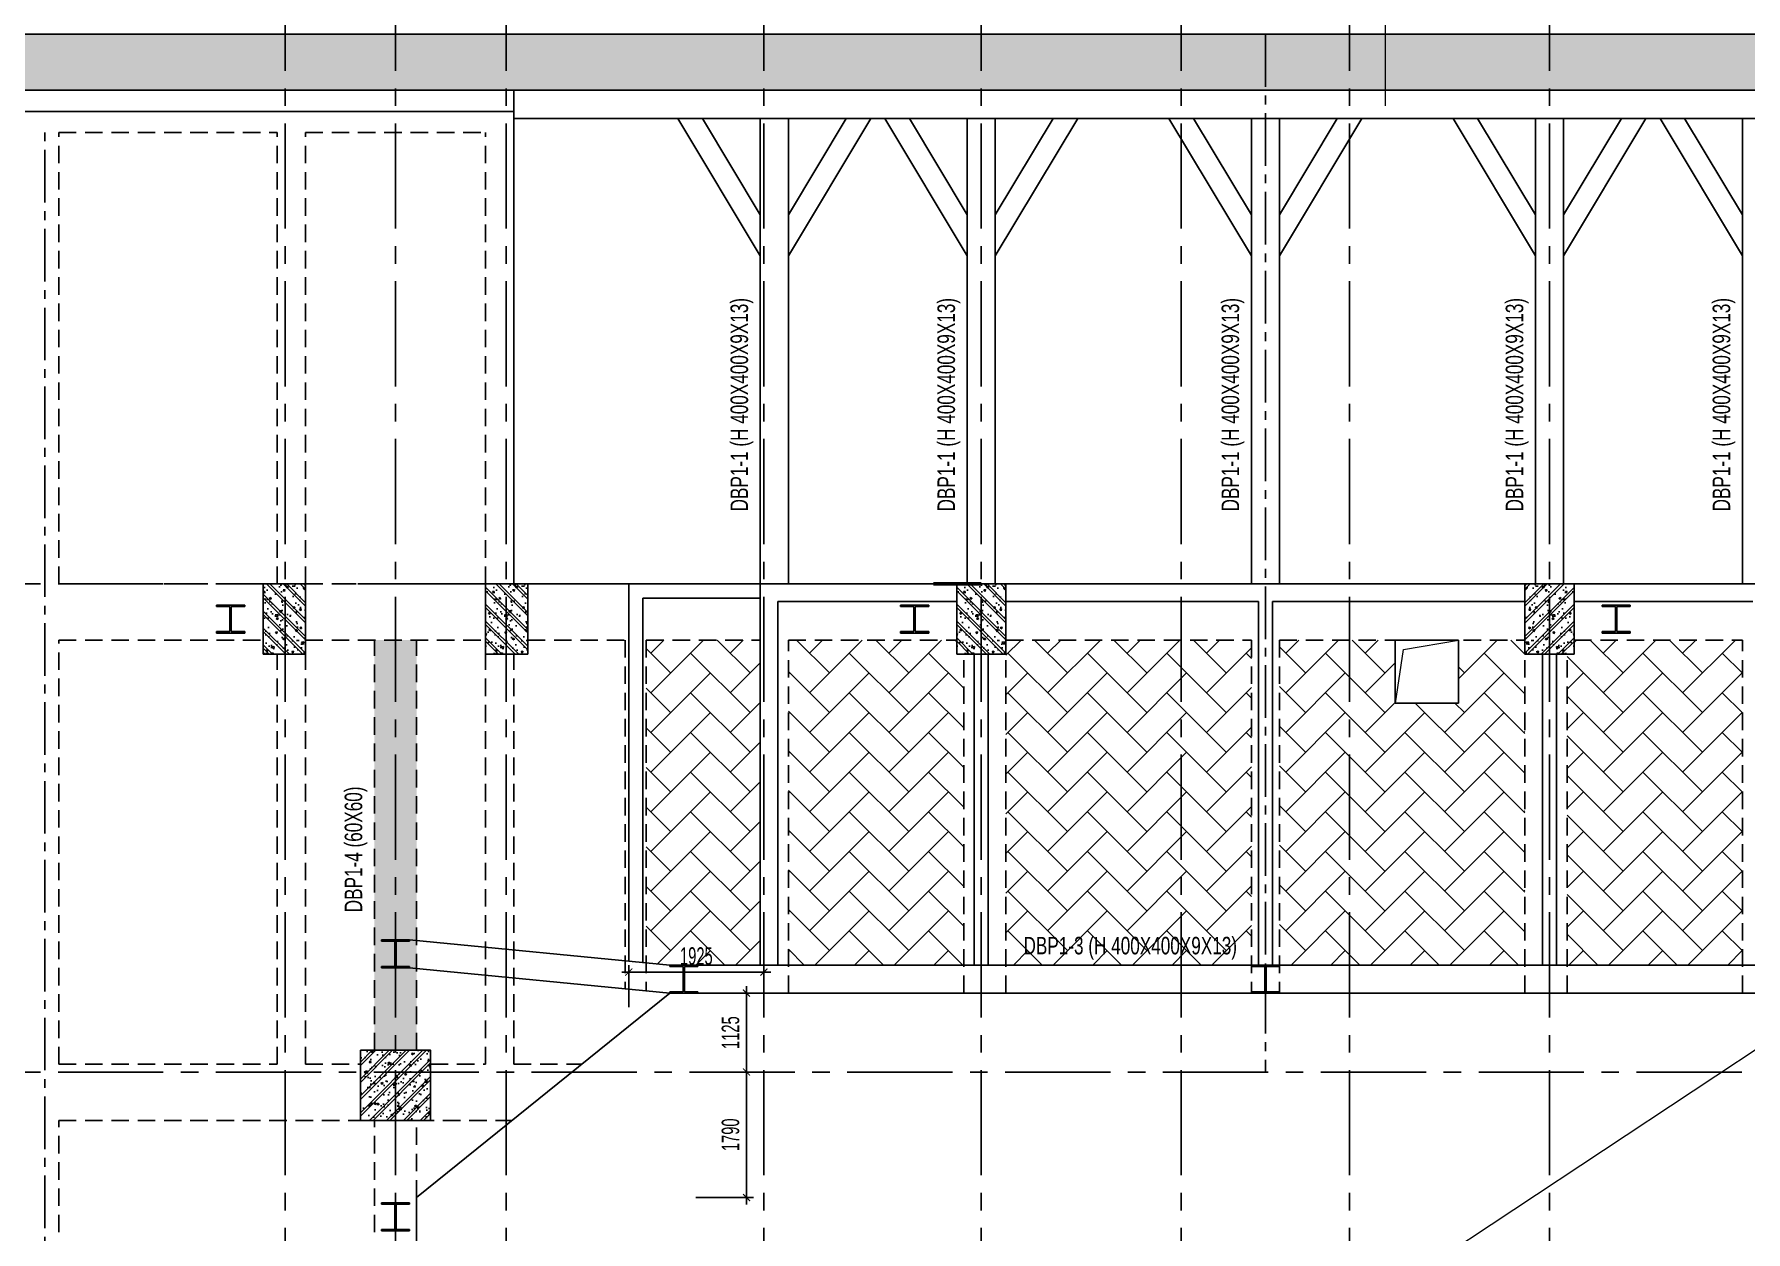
# Model space of a CAD drawing. Extents: x 71 to 1774126, y -14 to 415800.
# Drawn here: x 1577393 to 1601790, y 389991 to 407069 of the extents above; entities that cross this region are included whole.
import ezdxf
from ezdxf.enums import TextEntityAlignment as Align

# ---------------------------------------------------------------- set-up
doc = ezdxf.new("R2010")
doc.units = 0
doc.header["$LTSCALE"] = 1000
doc.header["$MEASUREMENT"] = 0
doc.header["$PDMODE"] = 3
doc.linetypes.add('CENTER2', pattern=[1.125, 0.75, -0.125, 0.125, -0.125])
doc.linetypes.add('HIDDEN', pattern=[0.375, 0.25, -0.125])
doc.layers.get('0').update_dxf_attribs({"linetype": 'CONTINUOUS'})
doc.layers.get('Defpoints').update_dxf_attribs({"linetype": 'CONTINUOUS'})
for name, color, linetype in [('CDC.01.AXIS', 160, 'CENTER2'), ('CDC.02.DIM', 1, 'CONTINUOUS'), ('CDC.03.BORDER', 3, 'CONTINUOUS'), ('CDC.04.HIDDEN', 8, 'HIDDEN'), ('CDC.05.STEEL', 4, 'CONTINUOUS'), ('CDC.06.TEXT', 2, 'CONTINUOUS'), ('CDC.09.COLUMN', 4, 'CONTINUOUS'), ('CDC.10.HATCH', 9, 'CONTINUOUS')]:
    doc.layers.add(name, color=color, linetype=linetype)
for name, color, linetype, lineweight in [('KCS_CHI', 1, 'CONTINUOUS', 15), ('Thin_line', 251, 'CONTINUOUS', 9), ('Wall', 4, 'CONTINUOUS', 50)]:
    doc.layers.add(name, color=color, linetype=linetype, lineweight=lineweight)
doc.styles.add('ARIAL', font='arial.ttf', dxfattribs={"width": 0.6})
doc.dimstyles.new('100', dxfattribs={"dimscale": 100, "dimtxt": 2.5, "dimasz": 1, "dimexe": 1, "dimexo": 0, "dimgap": 1, "dimtad": 1, "dimdec": 0, "dimdsep": 46, "dimtxsty": 'ARIAL', "dimblk": 'ARCHTICK', "dimcen": 1, "dimdle": 1, "dimclrd": 1, "dimclre": 1, "dimclrt": 2, "dimadec": 0, "dimazin": 0, "dimtfac": 0.00072, "dimtdec": 0, "dimtix": 1, "dimtmove": 2, "dimatfit": 3, "dimldrblk": 'ARCHTICK', "dimfxl": 1, "dimtolj": 1, "dimarcsym": 0})

# ---------------------------------------------------------------- blocks, each defined once
blk = doc.blocks.new('TANG HAM')
at = {"layer": 'CDC.10.HATCH'}
h = blk.add_hatch(dxfattribs=at)
h.set_pattern_fill('CHAU-01', color=256, scale=70, style=0, pattern_type=2)
h.set_pattern_definition([(50, (0, 0), (502.08213, -43.92649), [52.5, -577.5]), (355, (0, 0), (-97.12593, 526.5345), [42, -462]), (100.4514, (41.84, -3.66), (404.95657, 482.60768), [44.61813, -490.79948]), (46.1842, (0, 140), (747.06873, -115.8633), [78.75, -866.25]), (96.6356, (62.26, 130.34), (654.2639, 681.8825), [66.9272, -736.1991]), (351.1842, (0, 140), (654.26336, 681.88302), [63, -693]), (21, (70, 105), (417.83494, -281.83322), [52.5, -577.5]), (326, (70, 105), (170.32073, 507.60503), [42, -462]), (71.4514, (104.8, 81.5), (588.15584, 225.77135), [44.61813, -490.79948]), (37.5, (0, 0), (8.511899, 233.025698), [0, -456.4, 0, -469, 0, -463.75]), (7.5, (0, 0), (184.148676, 276.0882), [0, -267.4, 0, -445.9, 0, -176.75]), (327.5, (-156.1, 0), (373.675705, -15.78841), [0, -175, 0, -546, 0, -724.5]), (317.5, (-226.1, 0), (408.23032, 70.07349), [0, -227.5, 0, -362.6, 0, -514.5]), (45, (0, 0), (-210.36427, 210.36427), []), (45, (0, 85.75), (-210.36427, 210.36427), [])])
h.paths.add_polyline_path([(1562833, 296090), (1562833, 333640), (1626193, 333640), (1626193, 300559), (1621725, 296090)])
h.paths.add_polyline_path([(1563633, 296890), (1563633, 332840), (1625393, 332840), (1625393, 300890), (1621393, 296890)], flags=16)
h = blk.add_hatch(dxfattribs=at)
h.set_pattern_fill('CHAU-01', color=256, scale=40, style=0, pattern_type=2)
h.set_pattern_definition([(310, (0, 629080.34), (286.904073, 25.100854), [30, -330]), (5, (0, 629080.34), (-55.500533, -300.876853), [24, -264]), (259.5486, (23.9, 629082.43), (231.403753, -275.775817), [25.496076, -280.456845]), (313.8158, (0, 629000.34), (426.89642, 66.207606), [45, -495]), (263.3644, (35.57, 629005.86), (373.86508, -389.64715), [38.24412, -420.6852]), (8.8158, (0, 629000.34), (373.86478, -389.64744), [36, -396]), (339, (40, 629020.34), (238.76282, 161.047556), [30, -330]), (34, (40, 629020.34), (97.326133, -290.06002), [24, -264]), (288.5486, (59.9, 629033.76), (336.08905, -129.0122), [25.496076, -280.456845]), (322.5, (0, 629080.34), (4.863942, -133.1575415), [0, -260.8, 0, -268, 0, -265]), (352.5, (0, 629080.34), (105.227815, -157.764685), [0, -152.8, 0, -254.8, 0, -101]), (32.5, (-89.2, 629080.34), (213.5289745, 9.021949), [0, -100, 0, -312, 0, -414]), (42.5, (-129.2, 629080.34), (233.274468, -40.041993), [0, -130, 0, -207.2, 0, -294]), (315, (0, 629080.34), (-120.208153, -120.208153), []), (315, (0, 629031.34), (-120.208153, -120.208153), [])])
h.paths.add_polyline_path([(1581258, 324800), (1580968, 324800), (1580968, 325800), (1581258, 325800)])
h.paths.add_polyline_path([(1580658, 324800), (1580658, 325800), (1580968, 325800), (1580968, 324800)])
h = blk.add_hatch(dxfattribs=at)
h.set_pattern_fill('CHAU-01', color=256, scale=40, style=0, pattern_type=2)
h.set_pattern_definition([(310, (3270, 629080.34), (286.904073, 25.100854), [30, -330]), (5, (3270, 629080.34), (-55.500533, -300.876853), [24, -264]), (259.5486, (3293.9, 629082.43), (231.403753, -275.775817), [25.496076, -280.456845]), (313.8158, (3270, 629000.34), (426.89642, 66.207606), [45, -495]), (263.3644, (3305.57, 629005.86), (373.86508, -389.64715), [38.24412, -420.6852]), (8.8158, (3270, 629000.34), (373.86478, -389.64744), [36, -396]), (339, (3310, 629020.34), (238.76282, 161.047556), [30, -330]), (34, (3310, 629020.34), (97.326133, -290.06002), [24, -264]), (288.5486, (3329.9, 629033.76), (336.08905, -129.0122), [25.496076, -280.456845]), (322.5, (3270, 629080.34), (4.863942, -133.1575415), [0, -260.8, 0, -268, 0, -265]), (352.5, (3270, 629080.34), (105.227815, -157.764685), [0, -152.8, 0, -254.8, 0, -101]), (32.5, (3180.8, 629080.34), (213.5289745, 9.021949), [0, -100, 0, -312, 0, -414]), (42.5, (3140.8, 629080.34), (233.274468, -40.041993), [0, -130, 0, -207.2, 0, -294]), (315, (3270, 629080.34), (-120.208153, -120.208153), []), (315, (3270, 629031.34), (-120.208153, -120.208153), [])])
h.paths.add_polyline_path([(1584238, 324800), (1583828, 324800), (1583828, 325800), (1584238, 325800)])
h.paths.add_polyline_path([(1584428, 325800), (1584428, 324800), (1584238, 324800), (1584238, 325800)])
h = blk.add_hatch(dxfattribs=at)
h.set_pattern_fill('CHAU-01', color=256, scale=40, style=0, pattern_type=2)
h.set_pattern_definition([(310, (9985, 629080.34), (286.904073, 25.100854), [30, -330]), (5, (9985, 629080.34), (-55.500533, -300.876853), [24, -264]), (259.5486, (10008.9, 629082.43), (231.403753, -275.775817), [25.496076, -280.456845]), (313.8158, (9985, 629000.34), (426.89642, 66.207606), [45, -495]), (263.3644, (10020.57, 629005.86), (373.86508, -389.64715), [38.24412, -420.6852]), (8.8158, (9985, 629000.34), (373.86478, -389.64744), [36, -396]), (339, (10025, 629020.34), (238.76282, 161.047556), [30, -330]), (34, (10025, 629020.34), (97.326133, -290.06002), [24, -264]), (288.5486, (10044.9, 629033.76), (336.08905, -129.0122), [25.496076, -280.456845]), (322.5, (9985, 629080.34), (4.863942, -133.1575415), [0, -260.8, 0, -268, 0, -265]), (352.5, (9985, 629080.34), (105.227815, -157.764685), [0, -152.8, 0, -254.8, 0, -101]), (32.5, (9895.8, 629080.34), (213.5289745, 9.021949), [0, -100, 0, -312, 0, -414]), (42.5, (9855.8, 629080.34), (233.274468, -40.041993), [0, -130, 0, -207.2, 0, -294]), (315, (9985, 629080.34), (-120.208153, -120.208153), []), (315, (9985, 629031.34), (-120.208153, -120.208153), [])])
h.paths.add_polyline_path([(1590953, 324800), (1590543, 324800), (1590543, 325800), (1590953, 325800)])
h.paths.add_polyline_path([(1591243, 324800), (1590953, 324800), (1590953, 325800), (1591243, 325800)])
h = blk.add_hatch(dxfattribs=at)
h.set_pattern_fill('CHAU-01', color=256, scale=40, style=0, pattern_type=2)
h.set_pattern_definition([(230, (3179901.3, 629080.34), (-286.904073, 25.100854), [30, -330]), (175, (3179901.3, 629080.34), (55.500533, -300.876853), [24, -264]), (280.4514, (3179877.38, 629082.43), (-231.403753, -275.775817), [25.496076, -280.456845]), (226.1842, (3179901.3, 629000.34), (-426.89642, 66.207606), [45, -495]), (276.6356, (3179865.7, 629005.86), (-373.86508, -389.64715), [38.24412, -420.6852]), (171.1842, (3179901.3, 629000.34), (-373.86478, -389.64744), [36, -396]), (201, (3179861.3, 629020.34), (-238.76282, 161.047556), [30, -330]), (146, (3179861.3, 629020.34), (-97.326133, -290.06002), [24, -264]), (251.4514, (3179841.4, 629033.76), (-336.08905, -129.0122), [25.496076, -280.456845]), (217.5, (3179901.29, 629080.34), (-4.863942, -133.1575415), [0, -260.8, 0, -268, 0, -265]), (187.5, (3179901.29, 629080.34), (-105.227815, -157.764685), [0, -152.8, 0, -254.8, 0, -101]), (147.5, (3179990.49, 629080.34), (-213.5289745, 9.021949), [0, -100, 0, -312, 0, -414]), (137.5, (3180030.5, 629080.34), (-233.274468, -40.041993), [0, -130, 0, -207.2, 0, -294]), (225, (3179901.3, 629080.34), (120.208153, -120.208153), []), (225, (3179901.3, 629031.34), (120.208153, -120.208153), [])])
h.paths.add_polyline_path([(1598933, 324800), (1599343, 324800), (1599343, 325800), (1598933, 325800)])
h.paths.add_polyline_path([(1598643, 324800), (1598933, 324800), (1598933, 325800), (1598643, 325800)])
h = blk.add_hatch(dxfattribs=at)
h.set_pattern_fill('CHAU-01', color=256, scale=40, style=0, pattern_type=2)
h.set_pattern_definition([(50, (-106795.24, 13550.65), (286.904073, -25.100854), [30, -330]), (355, (-106795.24, 13550.65), (-55.500533, 300.876853), [24, -264]), (100.4514, (-106771.34, 13548.56), (231.403753, 275.775817), [25.496076, -280.456845]), (46.1842, (-106795.24, 13630.65), (426.89642, -66.207606), [45, -495]), (96.6356, (-106759.67, 13625.13), (373.86508, 389.64715), [38.24412, -420.6852]), (351.1842, (-106795.24, 13630.65), (373.86478, 389.64744), [36, -396]), (21, (-106755.24, 13610.65), (238.76282, -161.047556), [30, -330]), (326, (-106755.24, 13610.65), (97.326133, 290.06002), [24, -264]), (71.4514, (-106735.35, 13597.23), (336.08905, 129.0122), [25.496076, -280.456845]), (37.5, (-106795.24, 13550.65), (4.863942, 133.1575415), [0, -260.8, 0, -268, 0, -265]), (7.5, (-106795.24, 13550.65), (105.227815, 157.764685), [0, -152.8, 0, -254.8, 0, -101]), (327.5, (-106884.44, 13550.65), (213.5289745, -9.021949), [0, -100, 0, -312, 0, -414]), (317.5, (-106924.44, 13550.65), (233.274468, 40.041993), [0, -130, 0, -207.2, 0, -294]), (45, (-106795.24, 13550.65), (-120.208153, 120.208153), []), (45, (-106795.24, 13599.65), (-120.208153, 120.208153), [])])
h.paths.add_polyline_path([(1583043, 319150), (1582043, 319150), (1582043, 318150), (1583043, 318150)])
at = {"layer": 'CDC.01.AXIS', "ltscale": 2}
for p, q in [((1580968, 334618), (1580968, 295176)), ((1582543, 334618), (1582543, 295176)), ((1584118, 334618), (1584118, 295176)), ((1587793, 334618), (1587793, 295176)), ((1590893, 334618), (1590893, 295176)), ((1593743, 334618), (1593743, 295176)), ((1596143, 334618), (1596143, 295176)), ((1598993, 334618), (1598993, 295176)), ((1561983, 325800), (1626948, 325800)), ((1561983, 318840), (1626948, 318840))]:
    blk.add_line(p, q, dxfattribs=at)
at = {"layer": 'CDC.09.COLUMN'}
for p, q in [((1580658, 325800), (1581258, 325800)), ((1580658, 324800), (1580658, 325800)), ((1581258, 325800), (1581258, 324800)), ((1583828, 325800), (1584428, 325800)), ((1583828, 324800), (1583828, 325800)), ((1584428, 325800), (1584428, 324800)), ((1591243, 325800), (1590543, 325800)), ((1590543, 325800), (1590543, 324800)), ((1591243, 324800), (1591243, 325800)), ((1598643, 325800), (1599343, 325800)), ((1598643, 324800), (1598643, 325800)), ((1599343, 325800), (1599343, 324800)), ((1581258, 324800), (1580658, 324800)), ((1584428, 324800), (1583828, 324800)), ((1590543, 324800), (1591243, 324800)), ((1599343, 324800), (1598643, 324800))]:
    blk.add_line(p, q, dxfattribs=at)
for points in [[(1562833, 296090), (1562833, 333640), (1626193, 333640), (1626193, 300559), (1621725, 296090)], [(1563633, 296890), (1563633, 332840), (1625393, 332840), (1625393, 300890), (1621393, 296890)], [(1582043, 319150), (1582043, 318150), (1583043, 318150), (1583043, 319150)]]:
    blk.add_lwpolyline(points, close=True, dxfattribs=at)
blk = doc.blocks.new('KINGPOST')
at = {"layer": 'CDC.05.STEEL', "color": 4}
for p, q in [((1656675, 236723, 0), (1656675, 236744, 0)), ((1656675, 236744, 0), (1657075, 236744, 0)), ((1656865, 236723, 0), (1656675, 236723, 0)), ((1656865, 236364, 0), (1656865, 236723, 0)), ((1657075, 236723, 0), (1656884, 236723, 0)), ((1656884, 236723, 0), (1656884, 236364, 0)), ((1657075, 236744, 0), (1657075, 236723, 0)), ((1656675, 236344, 0), (1656675, 236364, 0)), ((1656675, 236364, 0), (1656865, 236364, 0)), ((1657075, 236344, 0), (1656675, 236344, 0)), ((1656884, 236364, 0), (1657075, 236364, 0)), ((1657075, 236364, 0), (1657075, 236344, 0))]:
    blk.add_line(p, q, dxfattribs=at)
blk = doc.blocks.new('_ARCHTICK')
at = {"color": 0, "linetype": 'ByBlock', "const_width": 0.15}
blk.add_lwpolyline([(-0.5, -0.5), (0.5, 0.5)], dxfattribs=at)
blk = doc.blocks.new('*D330')
at = {"layer": 'CDC.02.DIM', "color": 1, "lineweight": -2, "transparency": 16777216}
for p, q in [((1587546, 392369), (1587546, 390379)), ((1586825, 392269), (1587646, 392269)), ((1586825, 390479), (1587646, 390479))]:
    blk.add_line(p, q, dxfattribs=at)
at = {"layer": 'Defpoints', "color": 0, "transparency": 16777216}
for p in [(1586825, 392269), (1586825, 390479), (1587546, 390479)]:
    blk.add_point(p, dxfattribs=at)
at = {"layer": 'CDC.02.DIM', "color": 1, "lineweight": -2, "transparency": 16777216, "xscale": 100, "yscale": 100, "zscale": 100}
for p, rotation in [((1587546, 392269), 90), ((1587546, 390479), 270)]:
    blk.add_blockref('_ARCHTICK', p, dxfattribs=dict(at, rotation=rotation))
at = {"layer": 'CDC.02.DIM', "color": 2, "transparency": 16777216, "insert": (1587319, 391374), "char_height": 250, "attachment_point": 5, "rotation": 90, "style": 'ARIAL'}
blk.add_mtext('\\A1;1790', dxfattribs=at)
blk = doc.blocks.new('*D331')
at = {"layer": 'CDC.02.DIM', "color": 1, "lineweight": -2, "transparency": 16777216}
for p, q in [((1586825, 393394), (1587646, 393394)), ((1587546, 392169), (1587546, 393494)), ((1586825, 392269), (1587646, 392269))]:
    blk.add_line(p, q, dxfattribs=at)
at = {"layer": 'Defpoints', "color": 0, "transparency": 16777216}
for p in [(1586825, 393394), (1587546, 393394), (1586825, 392269)]:
    blk.add_point(p, dxfattribs=at)
at = {"layer": 'CDC.02.DIM', "color": 1, "lineweight": -2, "transparency": 16777216, "xscale": 100, "yscale": 100, "zscale": 100}
for p, rotation in [((1587546, 393394), 90), ((1587546, 392269), 270)]:
    blk.add_blockref('_ARCHTICK', p, dxfattribs=dict(at, rotation=rotation))
at = {"layer": 'CDC.02.DIM', "color": 2, "transparency": 16777216, "insert": (1587319, 392831), "char_height": 250, "attachment_point": 5, "rotation": 90, "style": 'ARIAL'}
blk.add_mtext('\\A1;1125', dxfattribs=at)
blk = doc.blocks.new('*D494')
at = {"layer": 'CDC.02.DIM', "color": 1, "linetype": 'Continuous', "lineweight": -2, "transparency": 16777216}
for p, q in [((1585868, 393194), (1585868, 393794)), ((1587793, 393194), (1587793, 393794)), ((1587893, 393694), (1585768, 393694))]:
    blk.add_line(p, q, dxfattribs=at)
at = {"layer": 'Defpoints', "color": 0, "transparency": 16777216}
for p in [(1585868, 393694), (1585868, 393194), (1587793, 393194)]:
    blk.add_point(p, dxfattribs=at)
at = {"layer": 'CDC.02.DIM', "color": 1, "lineweight": -2, "transparency": 16777216, "xscale": 100, "yscale": 100, "zscale": 100, "rotation": 180}
blk.add_blockref('_ARCHTICK', (1585868, 393694), dxfattribs=at)
at = {"layer": 'CDC.02.DIM', "color": 1, "lineweight": -2, "transparency": 16777216, "xscale": 100, "yscale": 100, "zscale": 100}
blk.add_blockref('_ARCHTICK', (1587793, 393694), dxfattribs=at)
at = {"layer": 'CDC.02.DIM', "color": 2, "transparency": 16777216, "insert": (1586831, 393922), "char_height": 250, "attachment_point": 5, "style": 'ARIAL'}
blk.add_mtext('\\A1;1925', dxfattribs=at)

msp = doc.modelspace()

# ---------------------------------------------------------------- hatches: boundary and pattern name
at = {"layer": 'CDC.04.HIDDEN'}
h = msp.add_hatch(dxfattribs=at)
h.set_pattern_fill('AR-SAND', color=256, scale=50, style=0)
h.set_pattern_definition([(322.5, (0, 702509.144), (-3.149668, -96.3411885), [0, -76, 0, -85, 0, -81.25]), (352.5, (0, 702509.14), (88.488835, -141.107303), [0, -41, 0, -68.5, 0, -26.25]), (32.5, (-61.5, 702509.144), (155.707093, -0.2829527), [0, -25, 0, -90, 0, -117.5]), (42.5, (-61.5, 702509.14), (150.30633, -43.883778), [0, -12.5, 0, -59, 0, -67.5])])
h.paths.add_polyline_path([(1582543.1, 392579), (1582243.1, 392579), (1582243.1, 398429), (1582543.1, 398429), (1582543.1, 394154), (1582343.1, 394154), (1582343.1, 394133.6), (1582533.5, 394133.6), (1582533.5, 393774.3), (1582343.1, 393774.3), (1582343.1, 393754), (1582543.1, 393754)])
h.paths.add_polyline_path([(1582843.1, 394145), (1582743.1, 394154), (1582543.1, 394154), (1582543.1, 398429), (1582843.1, 398429)])
h.paths.add_polyline_path([(1582843.1, 393745), (1582743.1, 393754), (1582743.1, 393774.3), (1582552.8, 393774.3), (1582552.8, 394133.6), (1582743.1, 394133.6), (1582743.1, 394154), (1582843.1, 394145)])
h.paths.add_polyline_path([(1582843.1, 392579), (1582543.1, 392579), (1582543.1, 393754), (1582743.1, 393754), (1582843.1, 393745)])
at = {"layer": 'CDC.10.HATCH'}
h = msp.add_hatch(dxfattribs=at)
h.set_pattern_fill('AR-HBONE', color=256, scale=100, style=0)
h.paths.add_polyline_path([(1587743.1, 398429), (1586118.1, 398429), (1586118.1, 393826.5), (1586453.1, 393794), (1586853.1, 393794), (1587743.1, 393794)])
h.paths.add_polyline_path([(1590643.1, 398229), (1590543.1, 398229), (1590543.1, 398429), (1588143.1, 398429), (1588143.1, 393794), (1590643.1, 393794)])
h.paths.add_polyline_path([(1593743.1, 398429), (1591243.1, 398429), (1591243.1, 398229), (1591243.1, 393794), (1593743.1, 393794)])
h.paths.add_polyline_path([(1594743.1, 398429), (1593743.1, 398429), (1593743.1, 393794), (1594743.1, 393794)])
h.paths.add_polyline_path([(1596143.1, 398429), (1595143.1, 398429), (1595143.1, 393794), (1596143.1, 393794)])
h.paths.add_polyline_path([(1598643.1, 398329), (1598643.1, 398429), (1597693.6, 398429), (1597693.6, 397529), (1596793.6, 397529), (1596793.6, 398429), (1596143.1, 398429), (1596143.1, 393794), (1598643.1, 393794)])
h.paths.add_polyline_path([(1601743.1, 398429), (1599343.1, 398429), (1599343.1, 398229), (1599243.1, 398229), (1599243.1, 393794), (1601743.1, 393794)])
h.paths.add_polyline_path([(1586550.7, 394111.9), (1587110.6, 394111.9), (1587110.6, 393731.6), (1586550.7, 393731.6)], flags=9)
h.paths.add_polyline_path([(1591412.6, 393791.6), (1594620.6, 393791.6), (1594620.6, 394283.2), (1591412.6, 394283.2)], flags=9)

# ---------------------------------------------------------------- linework, layer by layer
at = {"layer": 'CDC.01.AXIS'}
for p, q in [((1594943.1, 407069), (1594943.1, 392269)), ((1577543.1, 370919), (1577543.1, 405669))]:
    msp.add_line(p, q, dxfattribs=at)
at = {"layer": 'CDC.03.BORDER'}
for p, q in [((1584228.1, 399229), (1584228.1, 406269)), ((1563933.1, 405969), (1584228.1, 405969)), ((1583528.1, 399229), (1583828.1, 399229)), ((1584228.1, 399229), (1587943.1, 399229)), ((1596793.6, 398429), (1597693.6, 398429)), ((1596793.6, 398429), (1596793.6, 397529)), ((1597693.6, 398429), (1597693.6, 397529)), ((1596793.6, 397529), (1597693.6, 397529)), ((1582843.1, 390478.7), (1586453.1, 393394)), ((1582843.1, 385459.2), (1582843.1, 390478.7))]:
    msp.add_line(p, q, dxfattribs=at)
at = {"layer": 'CDC.04.HIDDEN'}
for p, q in [((1577743.1, 405669), (1580858.1, 405669)), ((1577743.1, 399229), (1577743.1, 405669)), ((1580858.1, 399229), (1580858.1, 405669)), ((1581258.1, 405669), (1583828.1, 405669)), ((1581258.1, 399229), (1581258.1, 405669)), ((1583828.1, 399229), (1583828.1, 405669)), ((1577743.1, 399229), (1580858.1, 399229)), ((1581258.1, 399229), (1583308.1, 399229)), ((1577743.1, 398429), (1580658.1, 398429)), ((1577743.1, 392379), (1577743.1, 398429)), ((1581258.1, 398429), (1583828.1, 398429)), ((1581258.1, 392379), (1581258.1, 398429)), ((1582243.1, 392579), (1582243.1, 398429)), ((1582843.1, 392579), (1582843.1, 398429)), ((1583828.1, 392379), (1583828.1, 398429)), ((1584428.1, 398429), (1585818.1, 398429)), ((1585818.1, 398429), (1585818.1, 393455.6)), ((1586118.1, 398429), (1587743.1, 398429)), ((1586118.1, 398429), (1586118.1, 393426.5)), ((1588143.1, 398429), (1590543.1, 398429)), ((1588143.1, 393394), (1588143.1, 398429)), ((1588143.1, 393394), (1588143.1, 398429)), ((1591243.1, 398429), (1594743.1, 398429)), ((1594743.1, 398429), (1594743.1, 393394)), ((1595143.1, 398429), (1598643.1, 398429)), ((1595143.1, 398429), (1595143.1, 393394)), ((1599343.1, 398429), (1601743.1, 398429)), ((1601743.1, 393394), (1601743.1, 398429)), ((1580858.1, 392379), (1580858.1, 398229)), ((1584228.1, 392379), (1584228.1, 398229)), ((1590643.1, 393394), (1590643.1, 398229)), ((1591243.1, 393394), (1591243.1, 398329)), ((1598643.1, 393394), (1598643.1, 398329)), ((1599243.1, 393394), (1599243.1, 398229)), ((1577743.1, 392379), (1580858.1, 392379)), ((1581258.1, 392379), (1582043.1, 392379)), ((1583043.1, 392379), (1583828.1, 392379)), ((1584228.1, 392379), (1585196.3, 392379)), ((1577743.1, 391579), (1582243.1, 391579)), ((1577743.1, 384359), (1577743.1, 391579)), ((1582243.1, 384359), (1582243.1, 391579)), ((1582843.1, 391579), (1584205.6, 391579)), ((1582843.1, 390478.7), (1582843.1, 391579))]:
    msp.add_line(p, q, dxfattribs=at)
at = {"layer": 'CDC.05.STEEL'}
for p, q in [((1584228.1, 405869), (1615693.1, 405869)), ((1587743.1, 403910.8), (1586568.2, 405869)), ((1587743.1, 404493.9), (1586918.1, 405869)), ((1587743.1, 399229), (1587743.1, 405869)), ((1588143.1, 399229), (1588143.1, 405869)), ((1588143.1, 404493.9), (1588968.2, 405869)), ((1588143.1, 403910.8), (1589318.1, 405869)), ((1590693.1, 403910.8), (1589518.2, 405869)), ((1590693.1, 404493.9), (1589868.1, 405869)), ((1590693.1, 399229), (1590693.1, 405869)), ((1591093.1, 399229), (1591093.1, 405869)), ((1591093.1, 404493.9), (1591918.2, 405869)), ((1591093.1, 403910.8), (1592268.1, 405869)), ((1594743.1, 403910.8), (1593568.2, 405869)), ((1594743.1, 404493.9), (1593918.1, 405869)), ((1594743.1, 399229), (1594743.1, 405869)), ((1595143.1, 399229), (1595143.1, 405869)), ((1595143.1, 404493.9), (1595968.2, 405869)), ((1595143.1, 403910.8), (1596318.1, 405869)), ((1598793.1, 403910.8), (1597618.2, 405869)), ((1598793.1, 404493.9), (1597968.1, 405869)), ((1598793.1, 399229), (1598793.1, 405869)), ((1599193.1, 399229), (1599193.1, 405869)), ((1599193.1, 404493.9), (1600018.2, 405869)), ((1599193.1, 403910.8), (1600368.1, 405869)), ((1601743.1, 403910.8), (1600568.2, 405869)), ((1601743.1, 404493.9), (1600918.1, 405869)), ((1601743.1, 399229), (1601743.1, 405869)), ((1585868.1, 399229), (1585868.1, 393850.7)), ((1587743.1, 393794), (1587743.1, 399229)), ((1587743.1, 399229), (1590543.1, 399229)), ((1587743.1, 395941.4), (1587743.1, 399229)), ((1591243.1, 399229), (1598643.1, 399229)), ((1599343.1, 399229), (1602143.1, 399229)), ((1586068.1, 399029), (1586068.1, 393831.3)), ((1587743.1, 399029), (1586068.1, 399029)), ((1587993.1, 393794), (1587993.1, 398979)), ((1587993.1, 398979), (1590543.1, 398979)), ((1587993.1, 395941.4), (1587993.1, 398979)), ((1591243.1, 398979), (1594843.1, 398979)), ((1594843.1, 398979), (1594843.1, 393794)), ((1595043.1, 398979), (1598643.1, 398979)), ((1595043.1, 398979), (1595043.1, 393794)), ((1599343.1, 398979), (1601893.1, 398979)), ((1590793.1, 398229), (1590793.1, 393794)), ((1590993.1, 398229), (1590993.1, 393794)), ((1598893.1, 398229), (1598893.1, 393794)), ((1599093.1, 398229), (1599093.1, 393794)), ((1586453.1, 393794), (1582743.1, 394154)), ((1603033.1, 393794), (1586853.1, 393794)), ((1582743.1, 393754), (1586453.1, 393394)), ((1603033.1, 393394), (1586853.1, 393394))]:
    msp.add_line(p, q, dxfattribs=at)
at = {"layer": 'KCS_CHI'}
msp.add_lwpolyline([(1596652.5, 406047.1), (1596652.5, 407522.3), (1599760, 407522.3)], dxfattribs=at)
at = {"layer": 'Thin_line'}
msp.add_line((1586743.1, 382544), (1603143.1, 393394), dxfattribs=at)
msp.add_lwpolyline([(1596797.8, 397529), (1596912.3, 398296.7), (1597693.6, 398429)], dxfattribs=at)
at = {"layer": 'Wall'}
msp.add_line((1590893.1, 399229), (1590213.1, 399229), dxfattribs=at)

# ---------------------------------------------------------------- block references
at = {"layer": 'CDC.05.STEEL', "xscale": -1, "rotation": 180}
msp.add_blockref('KINGPOST', (-76681.5, 635272.8, 0), dxfattribs=at)
at = {"layer": 'CDC.05.STEEL'}
for p in [(-66931.5, 162185.2, 0), (-56931.5, 162185.2, 0), (-74331.5, 157410.2, 0), (-70221.5, 157050.2, 0), (-61931.5, 157050.2, 0), (-74331.5, 153660.2, 0)]:
    msp.add_blockref('KINGPOST', p, dxfattribs=at)
at = {"layer": 'CDC.10.HATCH'}
msp.add_blockref('TANG HAM', (0, 73428.8), dxfattribs=at)

# ---------------------------------------------------------------- texts
at = {"layer": 'CDC.06.TEXT', "color": 6, "style": 'ARIAL', "width": 0.7}
for s, p in [('DBP1-1 (H 400X400X9X13)', (1587443.3, 401786)), ('DBP1-1 (H 400X400X9X13)', (1590393.3, 401786)), ('DBP1-1 (H 400X400X9X13)', (1594443.3, 401786)), ('DBP1-1 (H 400X400X9X13)', (1598493.3, 401786)), ('DBP1-1 (H 400X400X9X13)', (1601443.3, 401786)), ('DBP1-4 (60X60)', (1581943.3, 395444.1))]:
    msp.add_text(s, height=250, rotation=90, dxfattribs=at).set_placement(p, align=Align.MIDDLE_CENTER)
msp.add_text('DBP1-3 (H 400X400X9X13)', height=250, dxfattribs=at).set_placement((1593016.6, 394072), align=Align.MIDDLE_CENTER)

# ---------------------------------------------------------------- dimensions: what is measured, and where the dimension line sits
at = {"layer": 'CDC.02.DIM'}
dim = msp.add_linear_dim(base=(1585868.1, 393694.1), p1=(1587793.1, 393193.7), p2=(1585868.1, 393193.7), dimstyle='100', override={"dimarcsym": 1}, dxfattribs=at)
dim.commit()
dim.dimension.update_dxf_attribs({"geometry": '*D494', "text_midpoint": (1586830.6, 393921.8)})
for base, p2, picture, middle in [((1587546.3, 393394), (1586824.7, 393394), '*D331', (1587318.7, 392831.5)), ((1587546.3, 390478.7), (1586824.7, 390478.7), '*D330', (1587318.7, 391373.8))]:
    dim = msp.add_linear_dim(base=base, p1=(1586824.7, 392269), p2=p2, angle=90, dimstyle='100', override={"dimarcsym": 1}, dxfattribs=at)
    dim.commit()
    dim.dimension.update_dxf_attribs({"geometry": picture, "text_midpoint": middle})

doc.saveas('drawing.dxf')
